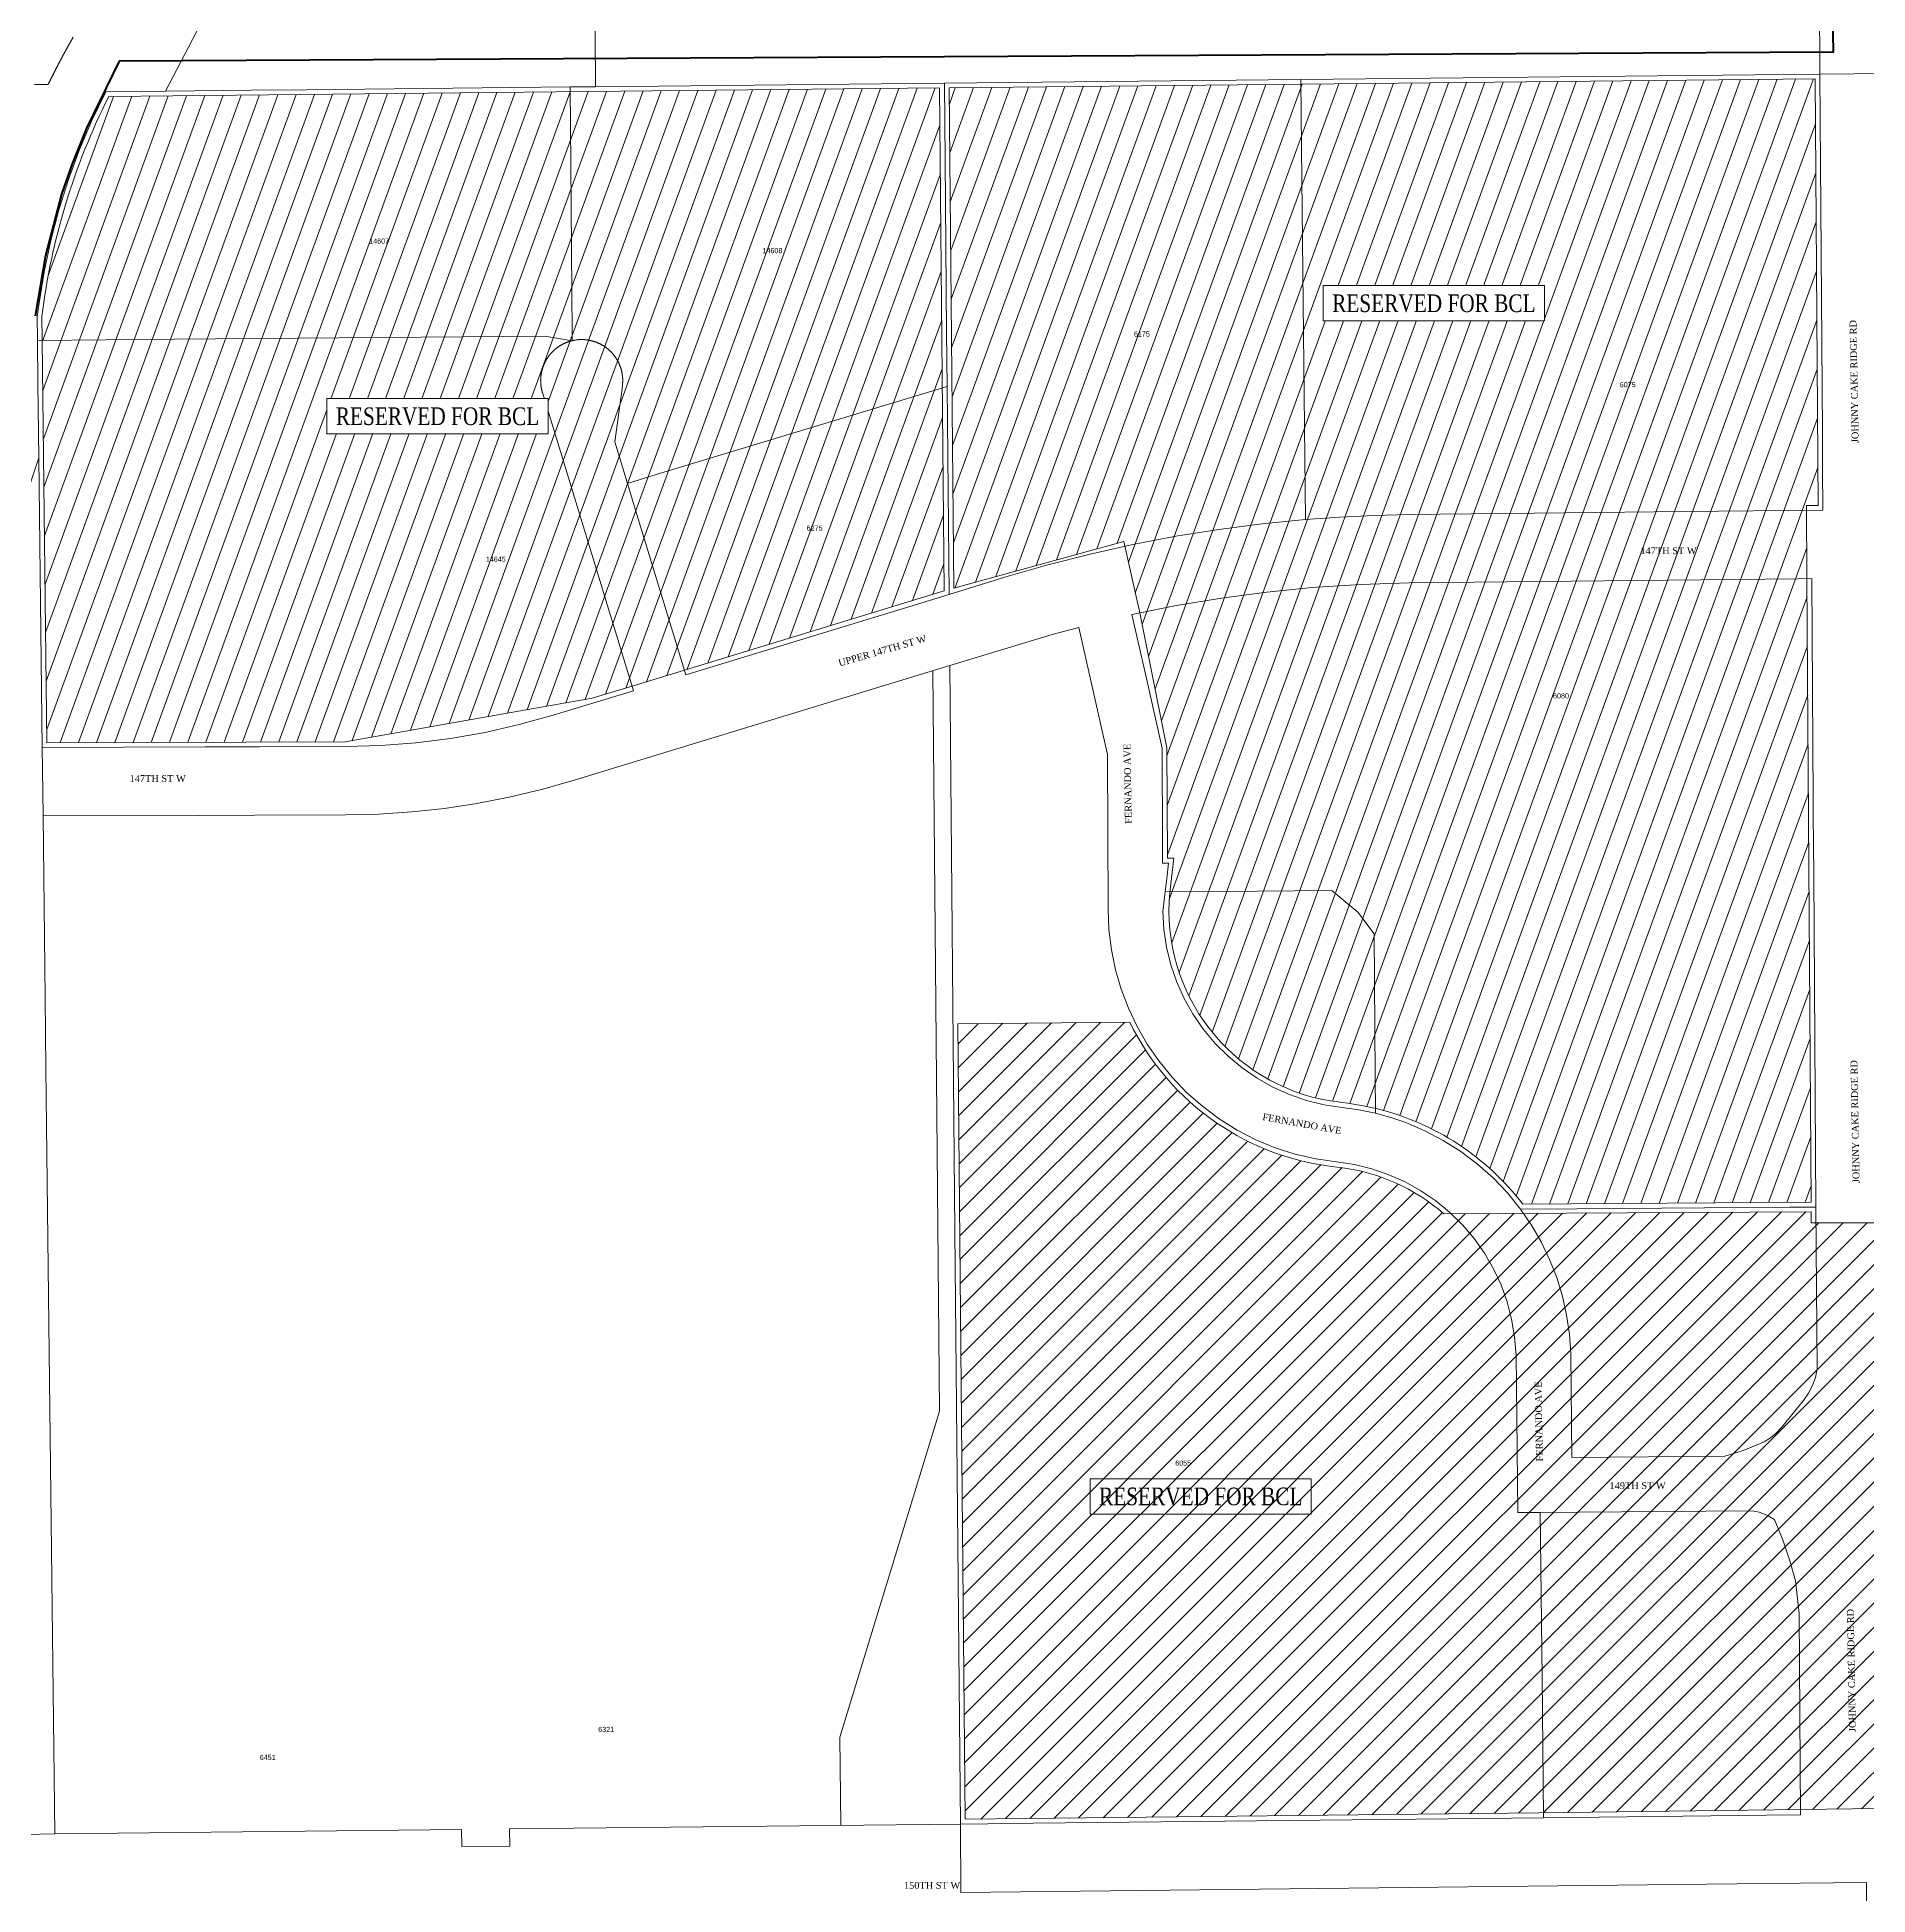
# Model space of a CAD drawing. Header units: feet. Extents: x 865220 to 2843432, y -2240498 to 970288.
# Drawn here: x 2833243 to 2835920, y 960467 to 963183 of the extents above; entities that cross this region are included whole.
import ezdxf
from ezdxf.enums import TextEntityAlignment as Align

# ---------------------------------------------------------------- set-up
doc = ezdxf.new("R2010")
doc.units = ezdxf.units.FT
doc.header["$LTSCALE"] = 0.015
doc.header["$MEASUREMENT"] = 0
for name, color, linetype in [('Dakota County Addresses', 7, 'Continuous'), ('Dakota County Parcels', 7, 'Continuous'), ('NOTES', 7, 'Continuous'), ('STREET NAME', 7, 'Continuous')]:
    doc.layers.add(name, color=color, linetype=linetype)
doc.layers.add('WORK BOUNDARY', color=110, linetype='Continuous', lineweight=40)
doc.styles.add('Dimensions 100', font='arial.ttf')
doc.styles.add('SIMPLEX', font='times.ttf', dxfattribs={"width": 0.8})
doc.styles.get("Standard").update_dxf_attribs({"font": 'times.ttf'})

# ---------------------------------------------------------------- blocks, each defined once
blk = doc.blocks.new('ACMAP_ANN_TEMPLATE_Dakota County Addresses')
at = {"layer": 'Dakota County Addresses', "style": 'Dimensions 100'}
blk.add_attdef('DakotaCountyAddress', text='', height=50, dxfattribs=at).set_placement((0, 0), align=Align.CENTER)

msp = doc.modelspace()

# ---------------------------------------------------------------- hatches: boundary and pattern name
at = {"layer": 'NOTES', "lineweight": 5, "ltscale": 100, "transparency": 33554623}
h = msp.add_hatch(dxfattribs=at)
h.set_pattern_fill('ANSI31', color=5, scale=200, angle=25)
h.set_pattern_definition([(70, (2833249.873880917, 962151.5300331897), (-23.49231551964771, 8.550503583141719), [])])
h.paths.add_polyline_path([(2833347.589338623, 963096.438834881, 0.08729547607248989), (2833249.873880917, 962774.5251677592), (2833250.278273049, 962739.7150911163), (2833257.115634802, 962151.5300331897), (2833693.32477564, 962152.9049820453), (2834054.375099075, 962216.4320151947), (2834112.754862714, 962234.2566975898), (2834189.259593671, 962257.6153291083), (2834569.218464925, 962373.6304392244), (2834562.462544776, 963108.9742733127)])
h = msp.add_hatch(dxfattribs=at)
h.set_pattern_fill('ANSI31', color=5, scale=200, angle=25)
h.set_pattern_definition([(70, (2834576.461808487, 961476.532832145), (-23.49231551964771, 8.550503583141719), [])])
h.paths.add_polyline_path([(2835477.882331529, 962487.5241885644), (2835650.636392412, 962489.4188015175), (2835829.945390904, 962491.3853063758), (2835829.89088104, 962498.3851295192), (2835846.99718346, 962498.5727365388), (2835842.78788276, 963122.1855657743), (2835090.700561111, 963114.425001071), (2835091.720343889, 963021.4414245721), (2835097.681058353, 962477.943928649), (2835147.749014654, 962481.4982970145), (2835197.887759591, 962483.8520261359), (2835248.068505744, 962485.0037646194)])
h.paths.add_polyline_path([(2834583.182375494, 962377.6228811268), (2834831.662768351, 962445.8908708461), (2834833.186560716, 962439.079534354), (2834907.676196772, 962453.3739388671), (2834970.751520351, 962463.4944999937), (2835034.106114214, 962471.6870362845), (2835097.681058353, 962477.943928649), (2835091.720343889, 963021.4414245721), (2835090.700561111, 963114.425001071), (2834576.461808487, 963109.1187247945)])
h.paths.add_polyline_path([(2834894.882953908, 962144.0452733067), (2834895.528298718, 961982.5193486839), (2834905.07102737, 961982.5574613303), (2834899.140775064, 961932.7011896581, 0.3937660706728529), (2835134.072777627, 961627.6489710462, -0.02701092801701114), (2835201.414453437, 961616.4420988141, -0.1708575368354014), (2835415.286750579, 961476.532832145), (2835836.877802756, 961479.565576394), (2835830.723496565, 962391.4657399692), (2835829.945390904, 962491.3853063758), (2835650.636392412, 962489.4188015175), (2835477.882331529, 962487.5241885644), (2835248.068505744, 962485.0037646194), (2835197.887759591, 962483.8520261359), (2835147.749014654, 962481.4982970145), (2835097.681058353, 962477.943928649), (2835034.106114214, 962471.6870362845), (2834970.751520351, 962463.4944999937), (2834907.676196772, 962453.3739388671), (2834844.938803767, 962441.3347650815), (2834833.266223249, 962438.7234436349), (2834855.074642988, 962341.240027444)])
h.paths.add_polyline_path([(2835555.17855419, 962669.2788816316), (2835582.316173562, 962669.2788816316), (2835582.316173562, 962680.7667738551), (2835555.17855419, 962680.7667738551)], flags=24)
h.paths.add_polyline_path([(2835457.531930894, 962214.2201350962), (2835484.669550266, 962214.2201350962), (2835484.669550266, 962225.7080273197), (2835457.531930894, 962225.7080273197)], flags=24)

# ---------------------------------------------------------------- linework, layer by layer
at = {"layer": 'Dakota County Parcels', "lineweight": 5, "ltscale": 100}
for p, q in [((2835849.701012888, 963129.2572486189), (2835842.449364112, 964209.4266306323)), ((2835899.732438856, 963129.7735141267), (2835949.685722969, 963130.2116820898)), ((2833239.03563318, 963114.02061898), (2833259.042530906, 963114.192784739)), ((2833343.276283145, 963103.3947040637), (2833385.138833941, 963103.826924247)), ((2833385.138833941, 963103.826924247), (2833430.487764465, 963104.2968692195)), ((2833430.487764465, 963104.2968692195), (2833555.963583783, 963105.5894928214)), ((2833555.963583783, 963105.5894928214), (2833636.21379405, 963106.41750062)), ((2834059.386234731, 963110.7857509267), (2834569.397867306, 963116.0462067474)), ((2835090.623794147, 963121.4245965232), (2834569.397867306, 963116.0462067474)), ((2833242.868981298, 962774.9062684674), (2833245.538276107, 962794.321448141)), ((2833242.868981298, 962774.9062684674), (2833243.278745953, 962739.6337250595)), ((2834025.25014704, 962739.3979183708), (2833985.200469032, 962746.0332812977)), ((2833243.278745953, 962739.6337250595), (2833243.99899822, 962677.6806301188)), ((2833245.274860397, 962567.9285297219), (2833243.99899822, 962677.6806301188)), ((2834114.798966634, 962227.5618010883), (2833981.696680073, 962663.5009283435)), ((2834098.510289325, 962672.850104851), (2834087.324437879, 962591.4756374222)), ((2834105.897136424, 962530.646012557), (2834087.324437879, 962591.4756374222)), ((2834576.266232702, 962368.4633412745), (2834659.335771658, 962393.8263901)), ((2835817.393065807, 962391.2936361742), (2835297.357535109, 962385.5903327961)), ((2835837.723312627, 962391.5166153249), (2835817.393065807, 962391.2936361742)), ((2835839.90864602, 962067.709018917), (2835837.723312627, 962391.5166153249)), ((2834576.266324452, 962368.4583424118), (2834191.303778809, 962250.9204574053)), ((2835107.191699244, 962378.4415781584), (2835041.023048963, 962371.8763310176)), ((2835297.357535109, 962385.5903327961), (2835249.162384065, 962385.0617537585)), ((2834852.73420855, 962298.7772090596), (2834843.669426228, 962338.8630133693)), ((2834765.88131392, 962320.1683524114), (2834807.925016764, 962134.2465661962)), ((2834688.532512663, 962298.2457723219), (2834577.222407654, 962264.2602444228)), ((2834863.797556101, 962249.8534250867), (2834852.73420855, 962298.7772090596)), ((2834026.418863346, 962096.0313636411), (2834577.22424499, 962264.204888833)), ((2834562.247058116, 961173.8637923386), (2834552.299012632, 962256.5994573322)), ((2834577.222407654, 962264.2602444228), (2834584.826065631, 961436.6854631838)), ((2834114.798966634, 962227.5618010883), (2833997.220540726, 962191.6624077421)), ((2834887.885748054, 962143.3319319237), (2834863.797556101, 962249.8534250867)), ((2834807.925016764, 962134.2465661962), (2834808.830013663, 961907.8612618011)), ((2834888.445980294, 962003.1082242664), (2834887.885748054, 962143.3319319237)), ((2835839.90864602, 962067.709018917), (2835840.051640483, 962046.5217929792)), ((2835840.051640483, 962046.5217929792), (2835840.638703314, 961959.53320538)), ((2834888.525892457, 961983.1048596438), (2834888.445980294, 962003.1082242664)), ((2834888.556321436, 961975.491447517), (2834888.525892457, 961983.1048596438)), ((2834897.185300347, 961975.5259107437), (2834888.556321436, 961975.491447517)), ((2834894.523502706, 961953.1478898723), (2834897.185300347, 961975.5259107437)), ((2835840.638703314, 961959.53320538), (2835843.924915745, 961472.6083383013)), ((2834892.179743648, 961933.4436549221), (2834894.523502706, 961953.1478898723)), ((2835173.943381645, 961903.544535042), (2835136.006008144, 961935.193266568)), ((2835197.936651391, 961871.9708277818), (2835173.943381645, 961903.544535042)), ((2833255.658026634, 961674.6770957795), (2833254.443826312, 961779.1308826667)), ((2833268.662515139, 960555.9244044248), (2833255.658026634, 961674.6770957795)), ((2835843.924915745, 961472.6083383013), (2835845.522912697, 961235.8280901399)), ((2834584.826065631, 961436.6854631838), (2834592.786018373, 960570.3299119708)), ((2835405.297293517, 961256.449743354), (2835407.807561738, 961025.7148560148)), ((2835485.281743286, 961258.1130180296), (2835486.932670319, 961106.3636675191)), ((2834416.631710343, 960697.2875222799), (2834562.247058116, 961173.8637923386)), ((2835825.85116072, 961189.8337522794), (2835793.403898113, 961150.1834673856)), ((2835763.6950648, 961127.2334572647), (2835767.946076941, 961129.3341921952)), ((2835710.484863701, 961108.2300432448), (2835486.932670319, 961106.3636675191)), ((2835440.802835285, 961025.9901165825), (2835407.807561738, 961025.7148560148)), ((2835497.794846401, 961026.4655653548), (2835440.802835285, 961025.9901165825)), ((2835440.802835285, 961025.9901165825), (2835443.42671708, 960784.8208058823)), ((2835744.656184618, 961028.5249591556), (2835497.794846401, 961026.4655653548)), ((2835774.080720224, 961020.9450893153), (2835768.659910347, 961023.6393288684)), ((2835774.080720224, 961020.9450893153), (2835780.520056539, 961017.3020786804)), ((2835819.398324004, 960877.996853852), (2835814.112221171, 960925.8632452723)), ((2835819.398324004, 960877.996853852), (2835821.474745913, 960583.6974878025)), ((2835443.42671708, 960784.8208058823), (2835445.659400818, 960579.6088147175)), ((2834417.815674766, 960568.4269502361), (2834416.631710343, 960697.2875222799)), ((2833933.551010477, 960563.159836692), (2834592.786937744, 960570.3335693751)), ((2834592.786018373, 960570.3299119708), (2834633.099210893, 960570.7685032424)), ((2834592.786018373, 960570.3299119708), (2834593.70492581, 960470.3455017295)), ((2834633.099210893, 960570.7685032424), (2834653.095921034, 960570.9860506367)), ((2834653.095921034, 960570.9860506367), (2835445.659400818, 960579.6088147175)), ((2835445.659400818, 960579.6088147175), (2835771.63482074, 960583.1552481886)), ((2835771.63482074, 960583.1552481886), (2835821.474745913, 960583.6974878025)), ((2833268.662515139, 960555.9244044248), (2833863.562727144, 960562.398163182)), ((2833863.562727144, 960562.398163182), (2833863.834839013, 960537.4023770478)), ((2833933.551010477, 960563.159836692), (2833933.823022882, 960538.1639497255)), ((2833863.834839013, 960537.4023770478), (2833933.823022882, 960538.1639497255)), ((2834593.704680238, 960470.3449747127), (2835772.310122374, 960483.1681529407)), ((2834593.70492581, 960470.3455017295), (2834593.704680238, 960470.3449747127)), ((2834593.70492581, 960470.3455017295), (2835772.310121956, 960483.168202949)), ((2835772.310121956, 960483.168202949), (2835917.586093347, 960484.7487197716)), ((2835772.310122374, 960483.1681529407), (2835917.586093347, 960484.7487197716)), ((2835922.815282511, 959934.8324341786), (2835917.585993361, 960484.7487189334))]:
    msp.add_line(p, q, dxfattribs=at)
for points in [[(2834055.70892213, 963507.2458328877), (2834059.293483114, 963120.7841944185), (2834059.386234731, 963110.7857509267)], [(2833430.487764465, 963104.2968692195), (2833435.729485931, 963114.3504268948), (2833617.518816255, 963463.0118285019)], [(2833295.690105941, 963183.3829551165), (2833295.439739668, 963182.9502200235), (2833295.189574401, 963182.5173616272), (2833294.939610151, 963182.0843799051), (2833294.689871922, 963181.6512750809), (2833294.440334488, 963181.218071935), (2833294.191023285, 963180.7847207088), (2833293.941887885, 963180.3512709413), (2833293.692978492, 963179.9176980678), (2833293.444270125, 963179.4840018947), (2833293.19578777, 963179.0501826305), (2833292.947506421, 963178.6162400295), (2833292.699425896, 963178.1821991291), (2833292.451546569, 963177.7480099064), (2833292.203893072, 963177.3137225967), (2833291.956440575, 963176.8793119651), (2833291.709214098, 963176.4447782238), (2833291.462188626, 963176.0101211865), (2833291.215363978, 963175.5753658277), (2833290.968740542, 963175.1404621538), (2833290.722342903, 963174.7054603894), (2833290.4761463, 963174.2703352992), (2833290.2301507, 963173.8350869019), (2833289.984380893, 963173.3997403991), (2833289.738812328, 963172.9642455888), (2833289.493444564, 963172.5286524531), (2833289.248302815, 963172.0929362339), (2833289.00336207, 963171.6570966926), (2833288.758622142, 963171.2211588372), (2833288.514108432, 963170.7850728792), (2833288.269795525, 963170.3488886107), (2833288.025708427, 963169.912606233), (2833287.78179755, 963169.4761753429), (2833287.53813748, 963169.0396465522), (2833287.294653642, 963168.6029692378), (2833287.051395385, 963168.1662188258), (2833286.808338364, 963167.7293201026), (2833286.565507143, 963167.2923232701), (2833286.322876935, 963166.8552031231), (2833286.080447736, 963166.4179596615), (2833285.838244557, 963165.9805931125), (2833285.596242186, 963165.5431282383), (2833285.354440837, 963165.1055400644), (2833285.112865488, 963164.6678287697), (2833284.871490953, 963164.230019172), (2833284.630342421, 963163.7920864571), (2833284.389394908, 963163.3540304464), (2833284.148648412, 963162.9158511285), (2833283.908127733, 963162.477573694), (2833283.667808053, 963162.0391729523), (2833283.427714393, 963161.6006490972), (2833283.187821527, 963161.1620269429), (2833282.948129681, 963160.7232814517), (2833282.708663855, 963160.2844128918), (2833282.469398826, 963159.8454459917), (2833282.23033483, 963159.406355792), (2833281.991496823, 963158.9671424788), (2833281.752884641, 963158.5278310825), (2833281.514473462, 963158.0883963343), (2833281.276263305, 963157.6488383051), (2833281.038253936, 963157.2091819693), (2833280.800470597, 963156.7694025089), (2833280.562913274, 963156.3294999462), (2833280.325556746, 963155.8894990694), (2833280.088401234, 963155.4493749004), (2833279.851471535, 963155.0091526147), (2833279.614743046, 963154.5687820178), (2833279.378215162, 963154.1283381034), (2833279.141913503, 963153.6877460827), (2833278.905837642, 963153.2470559676), (2833278.669962591, 963152.8062675272), (2833278.434288773, 963152.3653307792), (2833278.198840537, 963151.9243209336), (2833277.963593529, 963151.4831627656), (2833277.728572316, 963151.0419065033), (2833277.493751913, 963150.600551923), (2833277.259132531, 963150.1590740208), (2833277.024739164, 963149.7174730275), (2833276.790571808, 963149.275748932), (2833276.55660505, 963148.8339515079), (2833276.322839505, 963148.3920057763), (2833276.08929977, 963147.9499619391), (2833275.855961055, 963147.5077948023), (2833275.622848132, 963147.0655295562), (2833275.389936026, 963146.623165996), (2833275.157250145, 963146.180654322), (2833274.92476485, 963145.7380693492), (2833274.692505784, 963145.2953362663), (2833274.460447525, 963144.8525048655), (2833274.228615067, 963144.4095753592), (2833273.996983626, 963143.9665225495), (2833273.765577977, 963143.5233716194), (2833273.534373353, 963143.0800973822), (2833273.303369747, 963142.6366998416), (2833273.072591934, 963142.1932041955), (2833272.84203993, 963141.7496104252), (2833272.611688949, 963141.3058933739), (2833272.381563971, 963140.8620531943), (2833272.151639805, 963140.418114708), (2833271.921916445, 963139.9740779151), (2833271.692419097, 963139.5299179975), (2833271.463147761, 963139.0856349927), (2833271.234077224, 963138.6412536774), (2833271.005207494, 963138.1967740443), (2833270.776588787, 963137.7521715027), (2833270.548146084, 963137.3074454602), (2833270.319928984, 963136.8626462978), (2833270.091938109, 963136.4176990327), (2833269.864147822, 963135.9726784576), (2833269.636583759, 963135.5275097836), (2833269.409220291, 963135.0822677847), (2833269.182082836, 963134.6369026836), (2833268.955146402, 963134.191414268), (2833268.728435762, 963133.7458277505), (2833268.501925936, 963133.3001429227), (2833268.275642121, 963132.8543349926), (2833268.049584114, 963132.4084289533), (2833267.823727121, 963131.9623995919), (2833267.598070918, 963131.5162719202), (2833267.372640527, 963131.0700461541), (2833267.147436163, 963130.6236972783), (2833266.92243259, 963130.1772500922), (2833266.697655038, 963129.7306797889), (2833266.473078292, 963129.2840111826), (2833266.248727548, 963128.8372194667), (2833266.024577416, 963128.3903544408), (2833265.80065349, 963127.943341301), (2833265.576930167, 963127.4962548662), (2833265.353432863, 963127.0490453069), (2833265.130161358, 963126.6017376494), (2833264.90709087, 963126.1543066811), (2833264.684246189, 963125.7067776148), (2833264.461602516, 963125.2591252115), (2833264.239184445, 963124.8113997255), (2833264.016992584, 963124.3635261294), (2833263.795001328, 963123.9155792159), (2833263.573211077, 963123.4675089766), (2833263.351671633, 963123.0193408665), (2833263.130333001, 963122.5710744348), (2833262.909195389, 963122.1226846848), (2833262.688283552, 963121.6741968219), (2833262.467572759, 963121.2255856481), (2833262.247112545, 963120.7769015816), (2833262.026828351, 963120.3280939956), (2833261.806795168, 963119.8791635123), (2833261.586962584, 963119.4301597115), (2833261.367331017, 963118.9810325888), (2833261.147925468, 963118.5317823787), (2833260.928745494, 963118.082459056), (2833260.709791555, 963117.6330126349), (2833260.491038406, 963117.1834678848), (2833260.272486266, 963116.7337998201), (2833260.05415974, 963116.2840586652), (2833259.836059222, 963115.8341944006), (2833259.618184497, 963115.3842320193), (2833259.400510791, 963114.9341463458), (2833259.042530906, 963114.192784739)], [(2835849.739706518, 963129.2576718528), (2835849.701012888, 963129.2572486189), (2835090.623794147, 963121.4245965232)], [(2835849.701012888, 963129.2572486189), (2835849.739706518, 963129.2576718528), (2835849.740306444, 963129.2576768633), (2835899.732438856, 963129.7735141267)], [(2835854.04407314, 962491.6495997247), (2835853.628465772, 962553.2240652565), (2835853.275476248, 962605.5192094494), (2835849.740306444, 963129.2576768633)], [(2833245.538276107, 962794.321448141), (2833253.004053689, 962840.2443895165), (2833262.681629396, 962885.752618925), (2833274.548363358, 962930.7396734443), (2833288.576494345, 962975.1003094364), (2833304.733204701, 963018.7307486881), (2833322.980697145, 963061.5289212104), (2833343.276283145, 963103.3947040637)], [(2833636.21379405, 963106.41750062), (2834022.05003657, 963110.4003484596), (2834059.386234731, 963110.7857509267)], [(2834025.25014704, 962739.3979183708), (2834025.162023935, 962749.6143339213), (2834023.01596831, 962998.41448876), (2834022.558894103, 963051.4068667304), (2834022.050052857, 963110.398398747), (2834022.05003657, 963110.4003484596)], [(2834573.472562811, 962672.5430937198), (2834572.750772351, 962751.1012845126), (2834570.426659613, 963004.0631970067), (2834569.397867306, 963116.0462067474)], [(2835090.623794147, 963121.4245965232), (2835091.720343889, 963021.4414245721), (2835097.681058353, 962477.943928649)], [(2833985.200469032, 962746.0332812977), (2833443.250814778, 962741.3586195644), (2833243.278745953, 962739.6337250595)], [(2834025.25014704, 962739.3979183708), (2834024.76413703, 962739.2806915168), (2834024.279110917, 962739.1593981695), (2834023.795143269, 962739.0340889667), (2834023.312209322, 962738.9047387068), (2834022.83038383, 962738.7713729863), (2834022.349691801, 962738.6339920324), (2834021.870158032, 962738.4926210504), (2834021.391807716, 962738.3472352524), (2834020.914690421, 962738.1978850376), (2834020.438856164, 962738.0445708383), (2834019.964280119, 962737.8872674529), (2834019.4910617, 962737.7260506761), (2834019.019176273, 962737.5608703431), (2834018.548698456, 962737.3917770472), (2834018.079653204, 962737.2187710044), (2834017.612065543, 962737.0418524344), (2834017.145960253, 962736.8610465315), (2834016.681362318, 962736.6763535042), (2834016.218346537, 962736.4877989825), (2834015.756912692, 962736.2954079409), (2834015.297085791, 962736.0991806213), (2834014.838915804, 962735.8991174262), (2834014.382427729, 962735.6952185717), (2834013.927645965, 962735.4875592378), (2834013.474620695, 962735.2761148524), (2834013.023376901, 962735.060885628), (2834012.573939397, 962734.841896781), (2834012.126357735, 962734.6191986885), (2834011.68063214, 962734.3927663912), (2834011.236787394, 962734.1626250793), (2834010.794898491, 962733.9287753825), (2834010.354990014, 962733.6912675027), (2834009.917061731, 962733.4501264107), (2834009.481139081, 962733.2053023588), (2834009.047296417, 962732.9568709594), (2834008.615533528, 962732.7048571866), (2834008.185875818, 962732.4492112708), (2834007.758372464, 962732.1900336083), (2834007.333023887, 962731.9272742246), (2834006.909904638, 962731.6609837089), (2834006.489014518, 962731.3911870804), (2834006.070378528, 962731.117884529), (2834005.654046442, 962730.8411014911), (2834005.240018075, 962730.5608629521), (2834004.828368163, 962730.2771945347), (2834004.419071747, 962729.990096045), (2834004.012178603, 962729.6995928672), (2834003.607738508, 962729.4057104264), (2834003.205751265, 962729.1084737305), (2834002.806266853, 962728.8078832079), (2834002.409284854, 962728.5039888073), (2834002.014855269, 962728.1967909944), (2834001.623002886, 962727.8863149371), (2834001.233752508, 962727.5725858633), (2834000.847128887, 962727.2556289744), (2834000.463157039, 962726.9354444754), (2834000.081861531, 962726.6120825533), (2833999.703267178, 962726.2855684583), (2833999.327423943, 962725.9559025553), (2833998.954331637, 962725.6231098745), (2833998.584040048, 962725.2872158152), (2833998.216548941, 962724.948245385), (2833997.851882912, 962724.6062487748), (2833997.490092155, 962724.2612014126), (2833997.131201256, 962723.9131534856), (2833996.775210016, 962723.5621300202), (2833996.422168193, 962723.2081563931), (2833996.072075597, 962722.8512576309), (2833995.724957235, 962722.4914339345), (2833995.380862447, 962722.1287607003), (2833995.039816446, 962721.7632131551), (2833994.701818814, 962721.3948412773), (2833994.366894565, 962721.023645283), (2833994.035068046, 962720.6497003783), (2833993.706389478, 962720.2729819876), (2833993.380858203, 962719.8935650673), (2833993.058499473, 962719.5114248667), (2833992.739337827, 962719.1266115655), (2833992.423373076, 962718.7391501602), (2833992.11067979, 962718.3490912851), (2833991.801208175, 962717.9564095263), (2833991.49505759, 962717.5611806859), (2833991.19220285, 962717.1634295594), (2833990.89266914, 962716.7631313775), (2833990.59645563, 962716.3603861232), (2833990.303637525, 962715.9551694144), (2833990.014214398, 962715.5475312409), (2833989.72818605, 962715.1374965843), (2833989.445577262, 962714.7250907023), (2833989.166412807, 962714.3103387554), (2833988.890717496, 962713.89326596), (2833988.618515912, 962713.4739225295), (2833988.349832815, 962713.0523336504), (2833988.084643233, 962712.6284991291), (2833987.822996524, 962712.2024943654), (2833987.564917678, 962711.7743195605), (2833987.310431488, 962711.3439999309), (2833987.059512755, 962710.9115602758), (2833986.812235828, 962710.477076174), (2833986.568550923, 962710.0405222599), (2833986.328532635, 962709.6019491081), (2833986.092180524, 962709.1614067305), (2833985.859519398, 962708.7189203363), (2833985.630524226, 962708.2744897131), (2833985.405269607, 962707.8281654727), (2833985.183705137, 962707.3799972136), (2833984.965930772, 962706.9299857405), (2833984.751871132, 962706.4781804357), (2833984.541600982, 962706.0246069331), (2833984.335120126, 962705.5692901884), (2833984.13245312, 962705.1122804557), (2833983.933574999, 962704.6535774965), (2833983.738535105, 962704.1932567258), (2833983.547358443, 962703.7313183334), (2833983.359994818, 962703.2677869324), (2833983.176543568, 962702.8027383212), (2833982.996954924, 962702.3361470897), (2833982.821253273, 962701.8680884514), (2833982.649488363, 962701.3985878092), (2833982.481610026, 962700.9276697349), (2833982.317667801, 962700.4553846393), (2833982.051555838, 962699.6601946068)], [(2834059.791280658, 962737.322624271), (2834059.321364057, 962737.4933107954), (2834058.850055429, 962737.6600609694), (2834058.377379795, 962737.8228750166), (2834057.903337137, 962737.9817529146), (2834057.428002677, 962738.1366703224), (2834056.951401384, 962738.2876274262), (2834056.473533495, 962738.4345992517), (2834055.994473976, 962738.5775864099), (2834055.514247825, 962738.7165891055), (2834055.032855473, 962738.851557364), (2834054.550371481, 962738.9825417895), (2834054.06682147, 962739.1094676044), (2834053.582230023, 962739.2323850107), (2834053.096622561, 962739.3512442273), (2834052.610023872, 962739.4660704669), (2834052.122509352, 962739.576814336), (2834051.634078803, 962739.6835008685), (2834051.144782193, 962739.7861304481), (2834050.654644975, 962739.8846533049), (2834050.163691702, 962739.9791196596), (2834049.671997985, 962740.0694551107), (2834049.179538418, 962740.1557094727), (2834048.686388219, 962740.2378583674), (2834048.192572355, 962740.3159019959), (2834047.698116051, 962740.3898155589), (2834047.203069289, 962740.4595995147), (2834046.707456851, 962740.5252790425), (2834046.211329165, 962740.5868045588), (2834045.714686003, 962740.6442010861), (2834045.217577598, 962740.6974440229), (2834044.720053693, 962740.7465587829), (2834044.222139518, 962740.791520593), (2834043.723860063, 962740.8323296544), (2834043.225265332, 962740.8689863954), (2834042.726380305, 962740.9014909987), (2834042.227229984, 962740.9298437026), (2834041.72786457, 962740.9540199165), (2834041.228333848, 962740.9740450468), (2834040.728638037, 962740.9898941044), (2834040.228826901, 962741.0015924957), (2834039.728950669, 962741.0091156599), (2834039.229009098, 962741.0124885787), (2834038.729052413, 962741.0116866727), (2834038.229130601, 962741.0067103666), (2834037.729293441, 962740.9975850743), (2834037.229516169, 962740.9842855905), (2834036.72987374, 962740.9668125336), (2834036.23039095, 962740.9451911089), (2834035.731118024, 962740.9193967518), (2834035.232079945, 962740.889429671), (2834034.733301265, 962740.8553400498), (2834034.234807451, 962740.817078111), (2834033.736673442, 962740.774644484), (2834033.238898853, 962740.7280891624), (2834032.741533876, 962740.6773875516), (2834032.244603708, 962740.6225148973), (2834031.748157943, 962740.5635215912), (2834031.252221557, 962740.500407846), (2834030.756819758, 962740.4331488584), (2834030.262002334, 962740.3617700685), (2834029.767794504, 962740.2862466734), (2834029.274220842, 962740.2066288528), (2834028.781331533, 962740.1228920755), (2834028.289176363, 962740.0350617294), (2834027.797755341, 962739.9431378145), (2834027.307118669, 962739.8470957403), (2834026.817290937, 962739.7469857384), (2834026.328322111, 962739.6428082075), (2834025.840237417, 962739.5345383596), (2834025.25014704, 962739.3979183708)], [(2834098.510289325, 962672.850104851), (2834098.576294222, 962673.3456700046), (2834098.638195107, 962673.8417508241), (2834098.695916798, 962674.3383716953), (2834098.749535107, 962674.8354332384), (2834098.799000246, 962675.3329100583), (2834098.844312221, 962675.8308021661), (2834098.885471444, 962676.3290595349), (2834098.922478333, 962676.8276322011), (2834098.955308114, 962677.3264949333), (2834098.984011185, 962677.8255981815), (2834099.008537566, 962678.3249415096), (2834099.028912644, 962678.8244751443), (2834099.045111863, 962679.3241488871), (2834099.057160228, 962679.823962928), (2834099.065033347, 962680.3238420871), (2834099.068756429, 962680.8237615798), (2834099.068304473, 962681.3237211828), (2834099.06367812, 962681.8236459133), (2834099.054902568, 962682.3235109721), (2834099.041928039, 962682.8232909788), (2834099.024829939, 962683.3229365323), (2834099.003533481, 962683.8224220139), (2834098.978088875, 962684.3217228588), (2834098.948496521, 962684.820789085), (2834098.914731652, 962685.3195954424), (2834098.876819662, 962685.8180921872), (2834098.834760584, 962686.3162793156), (2834098.788555008, 962686.8140818228), (2834098.738178166, 962687.3114745107), (2834098.683680241, 962687.8084327888), (2834098.625036473, 962688.3049314816), (2834098.562247265, 962688.8009205733), (2834098.495337821, 962689.2963752833), (2834098.424283575, 962689.7912453983), (2834098.349134712, 962690.2855063428), (2834098.269866642, 962690.7791079443), (2834098.186479399, 962691.2720501658), (2834098.098973388, 962691.7642830249), (2834098.0073738, 962692.2557817448), (2834097.911706277, 962692.7464715366), (2834097.811920816, 962693.2363519829), (2834097.708092615, 962693.725398713), (2834097.600172095, 962694.2135613312), (2834097.488184682, 962694.7007900265), (2834097.372130363, 962695.1870848027), (2834097.252059558, 962695.6723961097), (2834097.127922488, 962696.1566985187), (2834096.999769542, 962696.6399424647), (2834096.867576154, 962697.1220777121), (2834096.731392118, 962697.6031297159), (2834096.59119326, 962698.0829982583), (2834096.446979387, 962698.561708336), (2834096.298801079, 962699.039185391), (2834096.146658586, 962699.5154044118), (2834095.990551903, 962699.990365417), (2834095.83048163, 962700.4639933866), (2834095.666473002, 962700.9362635624), (2834095.498526215, 962701.4071509328), (2834095.326666469, 962701.8766307209), (2834095.150919188, 962702.3446531382), (2834094.971259362, 962702.8112179909), (2834094.787712629, 962703.2762504418), (2834094.600304191, 962703.739725766), (2834094.409034036, 962704.2016439412), (2834094.213927596, 962704.6619551938), (2834094.01501028, 962705.1206097093), (2834093.812257076, 962705.5776073125), (2834093.605693622, 962706.0328731958), (2834093.3953697, 962706.4864328031), (2834093.181236156, 962706.9381857116), (2834092.963367562, 962707.3881825332), (2834092.741764732, 962707.8363232922), (2834092.516427692, 962708.2826079999), (2834092.287381837, 962708.7269868602), (2834092.054652184, 962709.1694600855), (2834091.818214347, 962709.6099524696), (2834091.578143114, 962710.0484896426), (2834091.334389115, 962710.4849961933), (2834091.087052541, 962710.9194479596), (2834090.83605841, 962711.3518443194), (2834090.581507332, 962711.7821111355), (2834090.323349101, 962712.2102729541), (2834090.061659338, 962712.6362554294), (2834089.796413267, 962713.0600333561), (2834089.527636066, 962713.4815819461), (2834089.255377952, 962713.9008766089), (2834088.979614127, 962714.3178921652), (2834088.700394812, 962714.7326040205), (2834088.417745419, 962715.144962379), (2834088.131640932, 962715.5549670507), (2834087.842156769, 962715.9625686642), (2834087.549268144, 962716.3677420032), (2834087.253025257, 962716.7704625141), (2834086.953428524, 962717.1706801814), (2834086.650502953, 962717.568395206), (2834086.344273723, 962717.9635828335), (2834086.034766071, 962718.3562182498), (2834085.722005605, 962718.7462266956), (2834085.405992105, 962719.1336331379), (2834085.086751008, 962719.5183878068), (2834084.764332283, 962719.9004911345), (2834084.438736576, 962720.2798681085), (2834084.110013858, 962720.6565191608), (2834083.778139167, 962721.0304440868), (2834083.443163092, 962721.4015683059), (2834083.105110633, 962721.769892012), (2834082.763982011, 962722.1353902419), (2834082.419827629, 962722.4980134044), (2834082.072672284, 962722.857786705), (2834081.722541587, 962723.2146353472), (2834081.369435544, 962723.568559346), (2834081.013379557, 962723.919508924), (2834080.654423439, 962724.2675094914), (2834080.292592778, 962724.6124862556), (2834079.927887599, 962724.9544392277), (2834079.560332886, 962725.2933686201), (2834079.189979464, 962725.6291748595), (2834078.816851938, 962725.9619081479), (2834078.440950472, 962726.2915434849), (2834078.062325737, 962726.6180063013), (2834077.680977691, 962726.9412965935), (2834077.296956347, 962727.2614147936), (2834076.910286893, 962727.5783360873), (2834076.520994987, 962727.8919857193), (2834076.129080177, 962728.2024136719), (2834075.734618087, 962728.5095455919), (2834075.337583719, 962728.8133812782), (2834074.938052294, 962729.1138963264), (2834074.536023787, 962729.4110907402), (2834074.131523617, 962729.7049147647), (2834073.724601992, 962729.9953438204), (2834073.315258904, 962730.2823778775), (2834072.903544565, 962730.56599239), (2834072.489484163, 962730.8461625439), (2834072.07310271, 962731.122888555), (2834071.654450628, 962731.3961208512), (2834071.233502876, 962731.665859231), (2834070.810334696, 962731.9320793163), (2834070.384971074, 962732.1947813269), (2834069.957412422, 962732.453915247), (2834069.527733927, 962732.7094567132), (2834069.095935409, 962732.9614307445), (2834068.662042256, 962733.2097875339), (2834068.226104465, 962733.4545274985), (2834067.788122249, 962733.695625664), (2834067.348170611, 962733.9330826302), (2834066.906224945, 962734.1668482248), (2834066.462385253, 962734.3969232452), (2834066.01662676, 962734.6232825194), (2834065.568974425, 962734.8459262226), (2834065.119503492, 962735.0648300399), (2834064.668238914, 962735.279994109), (2834064.215181138, 962735.4913684961), (2834063.760379945, 962735.6989785966), (2834063.303860733, 962735.9027746182), (2834062.845648312, 962736.1027817663), (2834062.385818057, 962736.2989506808), (2834061.92434501, 962736.4912811529), (2834061.461279339, 962736.6797485959), (2834060.996670849, 962736.8643784497), (2834060.530545169, 962737.0450958994), (2834059.791280658, 962737.322624271)], [(2833982.051555838, 962699.6601946068), (2833981.898217393, 962699.1843733725), (2833981.748814451, 962698.7072601181), (2833981.603396383, 962698.2289302174), (2833981.461987983, 962697.7494089243), (2833981.324564028, 962697.2687210117), (2833981.191174311, 962696.7868918788), (2833981.061793217, 962696.3039963034), (2833980.936420942, 962695.820009311), (2833980.815106871, 962695.3350063015), (2833980.697825774, 962694.8490120445), (2833980.584602448, 962694.3620517824), (2833980.475461481, 962693.8741756764), (2833980.370352662, 962693.3854083319), (2833980.269350766, 962692.8957753566), (2833980.17243041, 962692.4053265427), (2833980.079591554, 962691.9140618977), (2833979.990833585, 962691.4220563855), (2833979.906206308, 962690.9293354612), (2833979.825684483, 962690.4359238532), (2833979.749267926, 962689.9418466028), (2833979.676956221, 962689.447153711), (2833979.60879913, 962688.9518705469), (2833979.544746251, 962688.4560467314), (2833979.484847398, 962687.959707645), (2833979.429077317, 962687.4628781055), (2833979.377460616, 962686.9656083), (2833979.329972079, 962686.4679230016), (2833979.286636298, 962685.9698724088), (2833979.247453262, 962685.4714565773), (2833979.21244734, 962684.9727506277), (2833979.181568541, 962684.4737542022), (2833979.154866452, 962683.9745176744), (2833979.132315648, 962683.4750908588), (2833979.113941121, 962682.9754739378), (2833979.099717256, 962682.4757417191), (2833979.089644052, 962681.9758941617), (2833979.083771077, 962681.4759817135), (2833979.082047922, 962680.9760539394), (2833979.084474603, 962680.4761108358), (2833979.091100667, 962679.9762028207), (2833979.101875738, 962679.4763794441), (2833979.116799579, 962678.9766657364), (2833979.135896993, 962678.4770868805), (2833979.159167757, 962677.9776678693), (2833979.186586261, 962677.4784835104), (2833979.218177507, 962676.979534005), (2833979.253916058, 962676.4808691118), (2833979.293826721, 962675.9825140585), (2833979.33785908, 962675.4845184062), (2833979.386062925, 962674.9869075802), (2833979.438413029, 962674.4897063647), (2833979.494883996, 962673.9929645446), (2833979.555500614, 962673.4967073363), (2833979.620262461, 962673.0009847071), (2833979.689144549, 962672.5057964635), (2833979.762146237, 962672.0112176028), (2833979.839267532, 962671.5172481064), (2833979.920507806, 962671.0239629608), (2833980.005867287, 962670.5313372102), (2833980.095295102, 962670.039470372), (2833980.188841285, 962669.548362897), (2833980.286480627, 962669.0580395472), (2833980.388187677, 962668.5685501259), (2833980.493987281, 962668.079919846), (2833980.603853962, 962667.5921984736), (2833980.71776257, 962667.1054107968), (2833980.835737857, 962666.6195820209), (2833980.957754433, 962666.1347619456), (2833981.083812067, 962665.6509755452), (2833981.213885557, 962665.1682476338), (2833981.347999706, 962664.6866033834), (2833981.486103891, 962664.2061173965), (2833981.696680073, 962663.5009283435)], [(2833243.99899822, 962677.6806301188), (2833245.274860397, 962567.9285297219), (2833250.196787337, 962144.508189929), (2833250.95728583, 962079.0781429086), (2833251.358963726, 962044.522233763), (2833254.443826312, 961779.1308826667), (2833255.658026634, 961674.6770957795), (2833268.662515139, 960555.9244044248)], [(2834573.472562811, 962672.5430937198), (2834148.200928901, 962543.4841294151), (2834105.897136424, 962530.646012557)], [(2834576.266324452, 962368.4583424118), (2834576.266232702, 962368.4633412745), (2834573.472562811, 962672.5430937198)], [(2833173.563443473, 962313.4127486881), (2833188.283297619, 962377.9070182603), (2833205.154836296, 962441.8721352976), (2833224.159130994, 962505.2363357481), (2833245.274860397, 962567.9285297219)], [(2833250.95728583, 962079.0781429086), (2833250.196787337, 962144.508189929), (2833245.274860397, 962567.9285297219)], [(2834105.897136424, 962530.646012557), (2834119.818911392, 962485.0491402235), (2834191.303778809, 962250.9204574053)], [(2835097.681058353, 962477.943928649), (2835034.106114214, 962471.6870362845), (2834970.751520351, 962463.4944999937), (2834907.676196772, 962453.3739388671), (2834844.938803767, 962441.3347650815), (2834782.597687341, 962427.3881751162), (2834720.710824965, 962411.547139385), (2834659.335771658, 962393.8263901)], [(2835248.068505744, 962485.0037646194), (2835197.887759591, 962483.8520261359), (2835147.749014654, 962481.4982970145), (2835097.681058353, 962477.943928649)], [(2835854.04407314, 962491.6495997247), (2835650.636392412, 962489.4188015175), (2835477.882331529, 962487.5241885644), (2835248.068505744, 962485.0037646194)], [(2835041.023048963, 962371.8763310176), (2834974.88260633, 962363.0748839986), (2834909.073522239, 962352.0663391922), (2834843.669426228, 962338.8630133693)], [(2835249.162384065, 962385.0617537585), (2835178.118063378, 962383.0164638471), (2835107.191699244, 962378.4415781584)], [(2834765.88131392, 962320.1683524114), (2834727.096459173, 962309.5967742999), (2834688.532512663, 962298.2457723219)], [(2833997.220540726, 962191.6624077421), (2833947.804444279, 962177.9069397498), (2833897.777333579, 962166.5732875813), (2833847.25782368, 962157.6883234654), (2833796.365697128, 962151.2731137958), (2833745.221619924, 962147.3428691153), (2833693.946855468, 962145.9069080923)], [(2833693.946855468, 962145.9069080923), (2833568.182316478, 962145.5104845103), (2833487.966662124, 962145.2576471579), (2833250.196787337, 962144.508189929)], [(2833694.262008378, 962045.9182755288), (2833742.403158247, 962047.0988522035), (2833790.453110488, 962050.2872943257), (2833838.328157849, 962055.4780473385), (2833885.944897769, 962062.6620685135), (2833933.220377705, 962071.8268426482), (2833980.072239584, 962082.956403916), (2834026.418863346, 962096.0313636411)], [(2833254.443826312, 961779.1308826667), (2833251.358963726, 962044.522233763), (2833250.95728583, 962079.0781429086)], [(2833251.358963726, 962044.522233763), (2833480.780266624, 962045.2453677293), (2833560.995994511, 962045.4982058306), (2833694.262008378, 962045.9182755288)], [(2834888.850731331, 961905.4565216315), (2834889.174445778, 961908.1780263607), (2834892.179743648, 961933.4436549221)], [(2835136.006008144, 961935.193266568), (2834972.615418763, 961934.0208364625), (2834892.179743648, 961933.4436549221)], [(2834808.830013663, 961907.8612618011), (2834810.130998089, 961878.192089678), (2834813.788454216, 961848.7204874058), (2834819.779192026, 961819.6333188091), (2834828.06522738, 961791.1150102105), (2834838.594022882, 961763.346381088), (2834851.298820989, 961736.5034975905), (2834866.099067278, 961710.7565561917), (2834882.900921197, 961686.2688046035)], [(2834888.850731331, 961905.4565216315), (2834890.411066713, 961878.901638021), (2834894.373598324, 961852.5977442686), (2834900.705658372, 961826.7616940301), (2834909.355044267, 961801.6064839598), (2834920.250449018, 961777.3394977648), (2834933.302049069, 961754.1607964721), (2834948.402244856, 961732.2614691046), (2834965.426547845, 961711.8220573228), (2834984.234606857, 961693.0110669781), (2835004.671365133, 961675.9835789737), (2835026.568338662, 961660.8799706933), (2835049.745005173, 961647.824758773), (2835074.010292399, 961636.9255724896), (2835099.164153328, 961628.2722665307), (2835124.999215374, 961621.9361801755), (2835151.302490035, 961617.9695491244)], [(2835199.81915862, 961609.6258667756), (2835199.415823049, 961665.8343191941), (2835197.936651391, 961871.9708277818)], [(2834882.900921197, 961686.2688046035), (2834902.30964131, 961662.38766477), (2834923.621085255, 961640.1878988754), (2834946.690161298, 961619.8206464399), (2834971.359811494, 961601.4245709379), (2834997.462080922, 961585.1249157574), (2835024.819261177, 961571.0326515113), (2835053.245100228, 961559.2437205475), (2835082.546070438, 961549.8383837913), (2835112.522686152, 961542.8806742292), (2835142.970861814, 961538.4179610435)], [(2835199.81915862, 961609.6258667756), (2835175.698640391, 961614.5990778331), (2835151.302490035, 961617.9695491244)], [(2835243.999377799, 961596.0385905851), (2835222.119961283, 961603.5173156161), (2835199.81915862, 961609.6258667756)], [(2835411.827440734, 961469.507766248), (2835392.694707405, 961493.1701231573), (2835371.696654369, 961515.1939828482), (2835348.973063799, 961535.4327344273), (2835324.675204596, 961553.7516502899), (2835298.964825441, 961570.0287830282), (2835272.013078045, 961584.1557771799), (2835243.999377799, 961596.0385905851)], [(2835405.297293517, 961256.449743354), (2835403.278961817, 961282.628055596), (2835398.924975076, 961308.5205352057), (2835392.270303871, 961333.9192174312), (2835383.368397552, 961358.6201035951), (2835372.290754958, 961382.4247996446), (2835359.126350129, 961405.142109589), (2835343.980917698, 961426.5895711493), (2835326.976103642, 961446.5949213069), (2835308.248488219, 961464.9974798721), (2835287.948489017, 961481.6494400438), (2835266.239152768, 961496.4170555894), (2835243.294845825, 961509.1817150649), (2835219.299853651, 961519.8408945028), (2835194.446900668, 961528.3089808349), (2835168.935602322, 961534.5179595661), (2835142.970861814, 961538.4179610435)], [(2835411.827440734, 961469.507766248), (2835494.178753493, 961470.0986933198), (2835805.259399495, 961472.3308842231), (2835843.924915745, 961472.6083383013)], [(2835485.281743286, 961258.1130180296), (2835483.35747907, 961286.4526563969), (2835479.28199219, 961314.5636562046), (2835473.07892233, 961342.2829605911), (2835464.784250142, 961369.4497847233), (2835454.446088554, 961395.9065483671), (2835442.124403676, 961421.4997899805), (2835427.890666982, 961446.0810568754), (2835411.827440734, 961469.507766248)], [(2835825.85116072, 961189.8337522794), (2835833.161019916, 961200.1733112347), (2835838.947234889, 961211.4365362574), (2835843.095241873, 961223.400421926), (2835845.522912697, 961235.8280901399)], [(2835767.946076941, 961129.3341921952), (2835777.330716226, 961135.1357145209), (2835785.866546265, 961142.1263311927), (2835793.403898113, 961150.1834673856)], [(2835710.484863701, 961108.2300432448), (2835737.505909848, 961116.5670884673), (2835763.6950648, 961127.2334572647)], [(2835768.659910347, 961023.6393288684), (2835760.912514422, 961026.3817645584), (2835752.859173925, 961028.0209119443), (2835744.656184618, 961028.5249591556)], [(2835784.346910229, 961013.045587593), (2835783.662869475, 961014.3293870885), (2835782.780922018, 961015.4862023604), (2835781.724112965, 961016.4858060342), (2835780.520056539, 961017.3020786804)], [(2835814.112221171, 960925.8632452723), (2835805.738906844, 960955.4374330391), (2835795.80780554, 960984.5255442311), (2835784.346910229, 961013.045587593)], [(2833214.982303197, 960555.2857642148), (2833246.566588388, 960555.6615168799), (2833268.662515139, 960555.9244044248)]]:
    msp.add_lwpolyline(points, dxfattribs=at)
at = {"layer": 'NOTES', "color": 5, "lineweight": 5, "ltscale": 100, "flags": 128}
for points in [[(2834562.462544776, 963108.9742733127), (2834569.218464925, 962373.6304392244), (2834189.259593671, 962257.6153291083), (2834112.754862714, 962234.2566975898), (2834054.375099075, 962216.4320151947), (2833693.32477564, 962152.9049820453), (2833257.115634802, 962151.5300331897), (2833250.278273049, 962739.7150911163), (2833249.873880917, 962774.5251677592, -0.08729547607249014), (2833347.589338623, 963096.438834881)], [(2835415.286750579, 961476.532832145, 0.1708575368354029), (2835201.414453437, 961616.4420988141, 0.02701092801701337), (2835134.072777627, 961627.6489710462, -0.3937660706728496), (2834899.140775064, 961932.7011896581), (2834905.07102737, 961982.5574613303), (2834895.528298718, 961982.5193486839), (2834894.882953908, 962144.0452733067), (2834855.074642988, 962341.240027444), (2834831.662768351, 962445.8908708461), (2834583.182375494, 962377.6228811268), (2834576.461808487, 963109.1187247945), (2835842.78788276, 963122.1855657743), (2835846.99718346, 962498.5727365388), (2835829.89088104, 962498.3851295192), (2835830.723496565, 962391.4657399692), (2835836.877802756, 961479.565576394)]]:
    msp.add_lwpolyline(points, format="xyb", close=True, dxfattribs=at)
at = {"layer": 'WORK BOUNDARY', "ltscale": 100, "flags": 128}
msp.add_lwpolyline([(2835922.629604432, 964355.7213102966), (2835847.725484502, 964355.0619438274), (2835869.030175235, 963161.0825583141), (2833362.886935629, 963147.9285572586), (2833314.940883976, 963050.3253570009), (2833293.842765057, 962997.9635751711), (2833278.562428852, 962953.4202496841), (2833254.964966318, 962863.9701260069), (2833239.877625535, 962775.2102765423)], dxfattribs=at)

# ---------------------------------------------------------------- block references
at = {"layer": 'Dakota County Addresses', "lineweight": 5, "ltscale": 100, "xscale": 0.15, "yscale": 0.15, "zscale": 0.15}
for p, values in [((2833742.899880056, 962881.2519431387), {'DakotaCountyAddress': '14607'}), ((2834317.974443648, 962867.3075607319), {'DakotaCountyAddress': '14608'}), ((2834858.270701657, 962745.378236321), {'DakotaCountyAddress': '6175'}), ((2835568.747363877, 962671.3214293804), {'DakotaCountyAddress': '6075'}), ((2834379.692633224, 962461.6027209957), {'DakotaCountyAddress': '6275'}), ((2833913.440701819, 962416.0441269365), {'DakotaCountyAddress': '14645'}), ((2835471.10074058, 962216.2626828451), {'DakotaCountyAddress': '6080'}), ((2834918.670887918, 961094.3840970461), {'DakotaCountyAddress': '6055'}), ((2834074.881252766, 960704.9967453305), {'DakotaCountyAddress': '6321'}), ((2833580.010973727, 960664.1432201427), {'DakotaCountyAddress': '6451'})]:
    msp.add_blockref('ACMAP_ANN_TEMPLATE_Dakota County Addresses', p, dxfattribs=at).add_auto_attribs(values)

# ---------------------------------------------------------------- texts
at = {"layer": 'NOTES', "color": 5, "lineweight": 5, "ltscale": 100, "insert": (2834795.578231122, 961062.3371698536), "char_height": 25.76118573168148, "attachment_point": 1, "style": 'SIMPLEX', "bg_fill": 19, "box_fill_scale": 1.5, "bg_fill_color": 256, "bg_fill_transparency": 0}
msp.add_mtext('RESERVED FOR BCL', dxfattribs=at)
at = {"layer": 'STREET NAME', "lineweight": 5, "ltscale": 100, "attachment_point": 1}
for s, insert, char_height, rotation in [('JOHNNY CAKE RIDGE RD', (2835896.309822161, 962589.4879161863), 10, 91.03026594286248), ('UPPER 147TH ST W', (2834413.39311999, 962272.5642821594), 10, 16.028175313499315), ('FERNANDO AVE', (2834833.494847021, 962032.8886823922), 10, 91.03026594286248), ('JOHNNY CAKE RIDGE RD', (2835897.648480868, 961507.3724066329), 10, 91.03026594286248), ('FERNANDO AVE', (2835035.721432036, 961609.7845513098), 9.999999999999998, 349.6786402153391), ('FERNANDO AVE', (2835434.648219133, 961100.5), 10, 91.03026594286248), ('JOHNNY CAKE RIDGE RD', (2835892.328500942, 960704.802049078), 10, 91.03026594286248)]:
    msp.add_mtext(s, dxfattribs=dict(at, insert=insert, char_height=char_height, rotation=rotation))
at = {"layer": 'STREET NAME', "lineweight": 5, "ltscale": 100, "char_height": 10, "attachment_point": 1}
for s, insert in [('147TH ST W', (2835587.200938393, 962437.3261390903)), ('147TH ST W', (2833377.942830809, 962104.1350849392)), ('149TH ST W', (2835542, 961070.2235039654)), ('150TH ST W', (2834510.289626331, 960485.6861064688))]:
    msp.add_mtext(s, dxfattribs=dict(at, insert=insert))

# ---------------------------------------------------------------- next in the draw order: hatches: boundary and pattern name
at = {"layer": 'NOTES', "ltscale": 100, "transparency": 33554623}
h = msp.add_hatch(dxfattribs=at)
h.set_pattern_fill('ANSI31', color=5, scale=200)
h.set_pattern_definition([(45, (0, 0), (-17.67766952966369, 17.67766952966369), [])])
edge = h.paths.add_edge_path()
edge.add_line((2837622.763163285, 961422.910300491), (2838025.927783734, 961426.111616686))
edge.add_line((2838025.927783734, 961426.111616686), (2838025.572783986, 961468.6094678938))
edge.add_line((2838025.572783986, 961468.6094678938), (2838233.847342229, 961470.3492482909))
edge.add_line((2838233.847342229, 961470.3492482909), (2838236.901292499, 961525.3685179255))
edge.add_line((2838236.901292499, 961525.3685179255), (2838473.048649327, 961527.404377386))
edge.add_line((2838473.048649327, 961527.404377386), (2838453.083242141, 961243.7110495563))
edge.add_line((2838453.083242141, 961243.7110495563), (2838446.928691324, 961163.7166906535))
edge.add_arc((2842872.758640371, 960754.3816930109), 4444.718875043937, 174.7158755488492, 180.9673892029913)
edge.add_line((2838428.673286584, 960679.3400617173), (2838398.027073513, 960656.5150342444))
edge.add_line((2838398.027073513, 960656.5150342444), (2838161.002340836, 960652.3841679305))
edge.add_line((2838161.002340836, 960652.3841679305), (2837809.35912351, 960633.683406783))
edge.add_line((2837809.35912351, 960633.683406783), (2837809.526593691, 960608.484244782))
edge.add_line((2837809.526593691, 960608.484244782), (2837511.647453129, 960589.2050709606))
edge.add_line((2837511.647453129, 960589.2050709606), (2837512.119884686, 960613.497814947))
edge.add_line((2837512.119884686, 960613.497814947), (2837247.660912409, 960606.769445637))
edge.add_line((2837247.660912409, 960606.769445637), (2837242.974818652, 961316.9276450626))
edge.add_line((2837242.974818652, 961316.9276450626), (2837621.335082591, 961316.9276450617))
edge.add_line((2837621.335082591, 961316.9276450617), (2837622.763163285, 961422.910300491))
edge = h.paths.add_edge_path()
edge.add_line((2837528.839199079, 961330.8816688706), (2837228.864650444, 961328.9178161984))
edge.add_line((2837228.864650444, 961328.9178161984), (2837228.909208137, 961322.1133573351))
edge.add_line((2837228.909208137, 961322.1133573351), (2836960.114968744, 961266.3500368955))
edge.add_line((2836960.114968744, 961266.3500368955), (2836807.413030309, 962002.4145515553))
edge.add_line((2836807.413030309, 962002.4145515553), (2837238.424844603, 962007.1470153598))
edge.add_line((2837238.424844603, 962007.1470153598), (2837238.157127042, 962048.0331948444))
edge.add_line((2837238.157127042, 962048.0331948444), (2837236.078886283, 962365.4717367577))
edge.add_arc((2837612.339864573, 962924.3220202632), 673.7105930280437, 236.0485288232697, 257.8594807879488)
edge.add_arc((2837353.915930754, 961721.0549990275), 556.9943521710106, 57.064655470502885, 77.90215577668641, ccw=False)
edge.add_line((2837656.749465568, 962188.531799032), (2837749.894841384, 962112.4932551892))
edge.add_line((2837749.894841384, 962112.4932551892), (2837770.696561737, 962091.9355989471))
edge.add_line((2837770.696561737, 962091.9355989471), (2837795.834958023, 962067.0921484736))
edge.add_arc((2838276.640776527, 962529.9275634137), 667.3760981859091, 223.909009269653, 267.7804571151212)
edge.add_line((2838250.794205791, 961863.0521543524), (2838474.389063944, 961863.5103986979))
edge.add_line((2838474.389063944, 961863.5103986979), (2838473.580552983, 961541.3460499129))
edge.add_line((2838473.580552983, 961541.3460499129), (2838223.650722157, 961539.2583208876))
edge.add_line((2838223.650722157, 961539.2583208876), (2838220.596771857, 961484.2390507028))
edge.add_line((2838220.596771857, 961484.2390507028), (2838011.456329477, 961482.4920373135))
edge.add_line((2838011.456329477, 961482.4920373135), (2838011.811265087, 961440.0018643718))
edge.add_line((2838011.811265087, 961440.0018643718), (2837529.140892674, 961436.2166111286))
edge.add_line((2837529.140892674, 961436.2166111286), (2837528.839199079, 961330.8816688706))
edge = h.paths.add_edge_path()
edge.add_line((2835438.583618016, 960586.5361578788), (2835973.848360174, 960593.3490715285))
edge.add_line((2835973.848360174, 960593.3490715285), (2836254.904969415, 960595.4706384691))
edge.add_line((2836254.904969415, 960595.4706384691), (2836389.760989469, 960876.7935948467))
edge.add_line((2836389.760989469, 960876.7935948467), (2836289.135671183, 960925.034750945))
edge.add_line((2836289.135671183, 960925.034750945), (2836311.68039437, 961009.9620896416))
edge.add_line((2836311.68039437, 961009.9620896416), (2836432.975283776, 961262.9740074162))
edge.add_line((2836432.975283776, 961262.9740074162), (2835968.069908327, 961449.5770238132))
edge.add_line((2835968.069908327, 961449.5770238132), (2835836.748764105, 961449.4959647986))
edge.add_line((2835836.748764105, 961449.4959647986), (2835836.748764105, 961465.7423056553))
edge.add_line((2835836.748764105, 961465.7423056553), (2835299.886315809, 961462.6276796486))
edge.add_arc((2835111.979282355, 961246.3681989779), 286.4912148766415, 49.0127487639052, 82.7525246363524)
edge.add_arc((2835182.586294422, 961909.4232820986), 380.4171994372638, 205.9623050706324, 264.8020497542184, ccw=False)
edge.add_line((2834840.559940372, 961742.8843414183), (2834589.034281098, 961740.5733537846))
edge.add_line((2834589.034281098, 961740.5733537846), (2834599.72221539, 960577.4094387175))
edge.add_line((2834599.72221539, 960577.4094387175), (2835438.583618016, 960586.5361578788))

# ---------------------------------------------------------------- next in the draw order: linework, layer by layer
at = {"layer": 'NOTES', "color": 5, "lineweight": 5, "ltscale": 100, "flags": 128}
msp.add_lwpolyline([(2835438.583618016, 960586.5361578788), (2835973.848360174, 960593.3490715285), (2836254.904969415, 960595.4706384691), (2836389.760989469, 960876.7935948467), (2836289.135671183, 960925.034750945), (2836311.68039437, 961009.9620896416), (2836432.975283776, 961262.9740074162), (2835968.069908327, 961449.5770238132), (2835836.748764105, 961449.4959647986), (2835836.748764105, 961465.7423056553), (2835299.886315809, 961462.6276796486, 0.1482903950629814), (2835148.121655507, 961530.5704950003, -0.262530451771014), (2834840.559940372, 961742.8843414183), (2834589.034281098, 961740.5733537846), (2834599.72221539, 960577.4094387175)], format="xyb", close=True, dxfattribs=at)

# ---------------------------------------------------------------- next in the draw order: texts
at = {"layer": 'NOTES', "color": 5, "lineweight": 5, "ltscale": 100, "char_height": 25.76118573168148, "attachment_point": 1, "style": 'SIMPLEX', "bg_fill": 19, "box_fill_scale": 1.5, "bg_fill_color": 256, "bg_fill_transparency": 0}
for insert in [(2835136.427427663, 962806.9946628986), (2833679.478297807, 962641.8048134678)]:
    msp.add_mtext('RESERVED FOR BCL', dxfattribs=dict(at, insert=insert))

doc.saveas('drawing.dxf')
